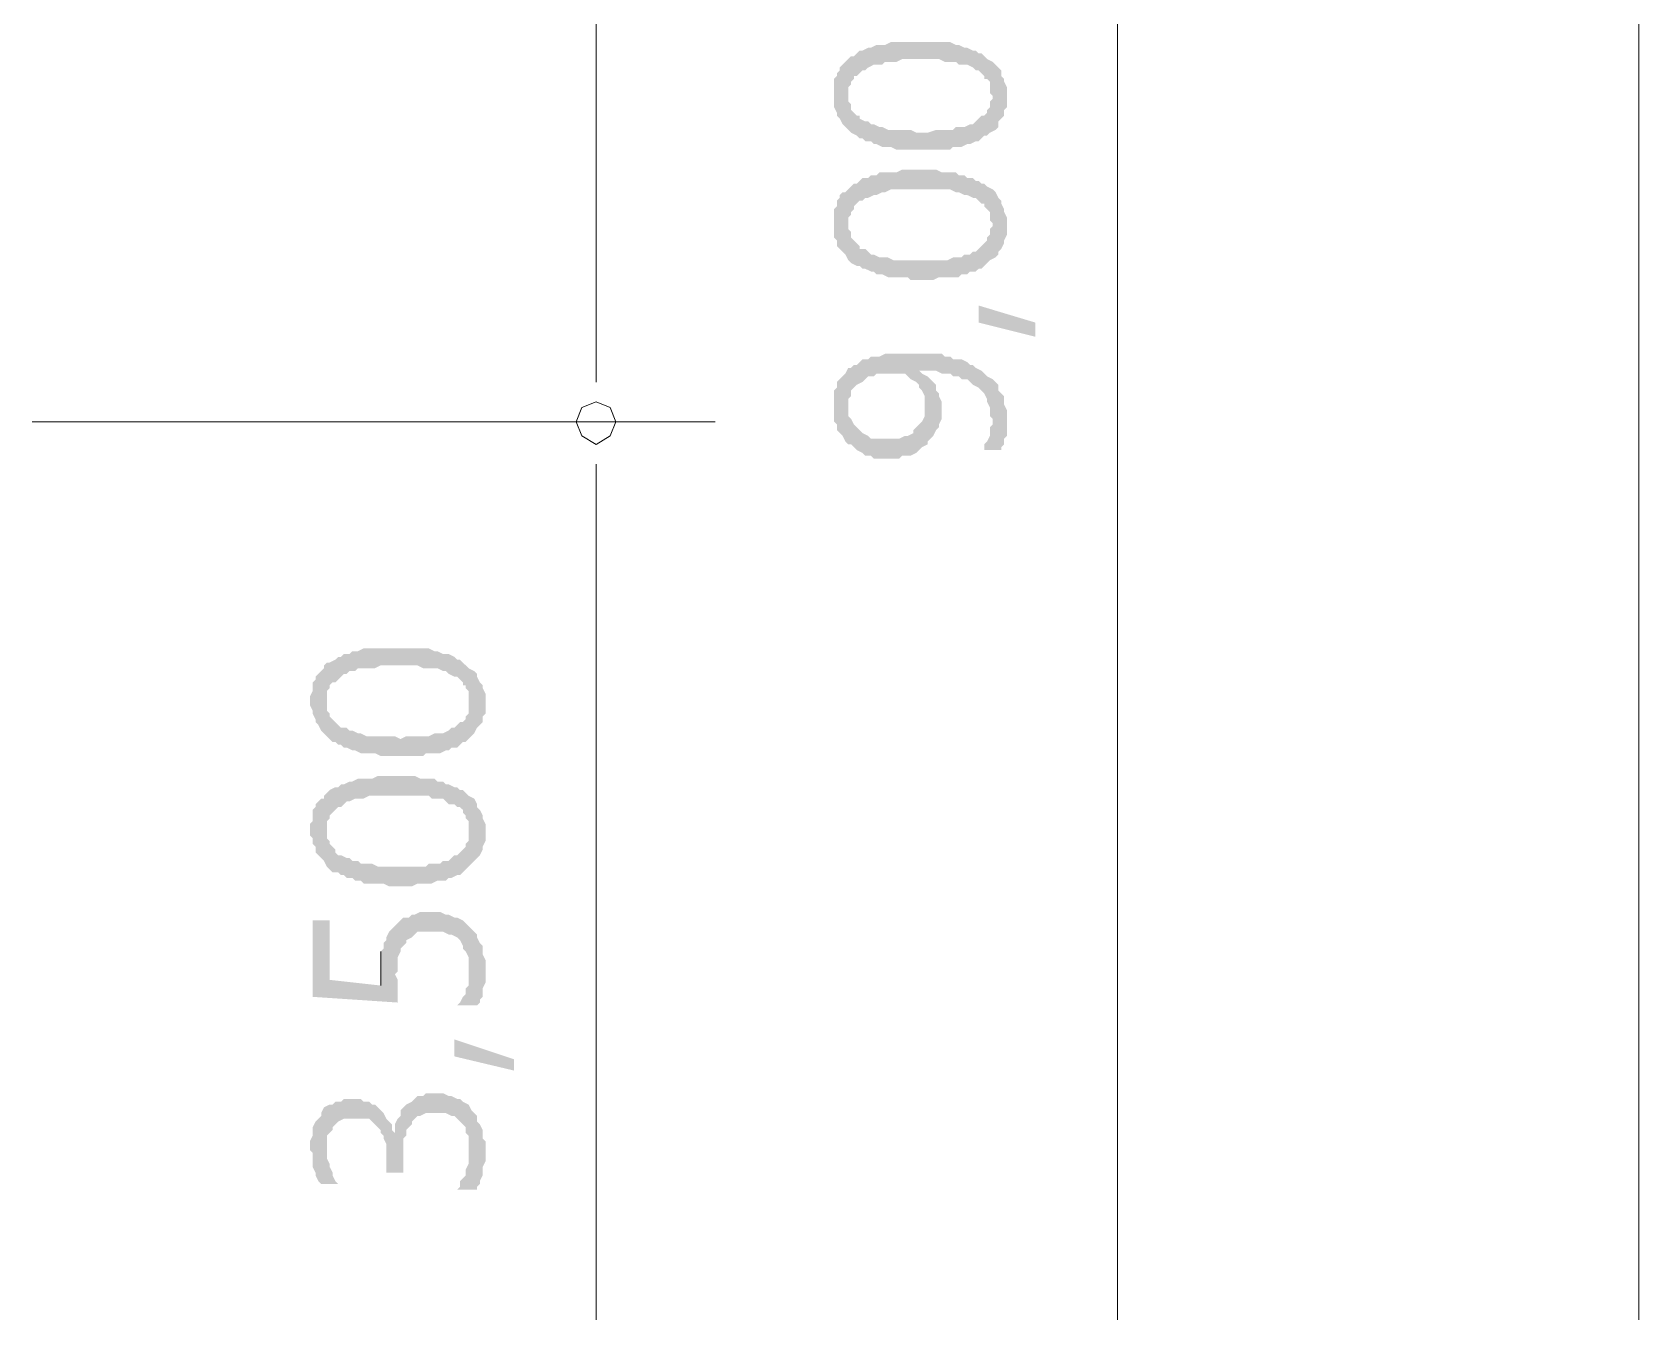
# Model space of a CAD drawing. Header units: millimetres. Extents: x -2246 to 101218, y 0 to 66109.
# Drawn here: x 94768 to 100774, y 16955 to 21769 of the extents above; entities that cross this region are included whole.
import ezdxf

# ---------------------------------------------------------------- set-up
doc = ezdxf.new("R2010")
doc.units = ezdxf.units.MM
doc.layers.add('PDF_솔리드 채우기', color=7, linetype='Continuous')
doc.layers.add('PDF_형상', color=7, linetype='Continuous')

msp = doc.modelspace()

# ---------------------------------------------------------------- hatches: boundary and pattern name
at = {"layer": 'PDF_솔리드 채우기', "transparency": 33554559}
for points in [[(97765.4, 21541.6), (97765.4, 21541.6), (97765.4, 21520.4), (97765.4, 21499.2), (97765.4, 21488.6), (97776, 21467.4), (97776, 21456.8), (97786.5, 21446.2), (97797.1, 21425), (97807.7, 21414.5), (97818.3, 21403.9), (97818.3, 21531), (97818.3, 21541.6), (97818.3, 21552.2), (97818.3, 21562.7), (97828.9, 21573.3), (97828.9, 21583.9), (97839.5, 21594.5), (97839.5, 21605.1), (97850.1, 21605.1), (97860.7, 21615.7), (97871.3, 21626.3), (97881.9, 21626.3), (97892.5, 21636.9), (97913.6, 21647.5), (97924.2, 21647.5), (97945.4, 21647.5), (97956, 21658.1), (97977.2, 21658.1), (97998.4, 21658.1), (98019.6, 21668.7), (98040.8, 21668.7), (98061.9, 21668.7), (98093.7, 21668.7), (98104.3, 21668.7), (98136.1, 21668.7), (98157.3, 21668.7), (98178.4, 21658.1), (98199.6, 21658.1), (98220.8, 21658.1), (98231.4, 21647.5), (98252.6, 21647.5), (98263.2, 21647.5), (98284.4, 21636.9), (98295, 21626.3), (98305.6, 21626.3), (98316.1, 21615.7), (98326.7, 21605.1), (98326.7, 21594.5), (98337.3, 21594.5), (98347.9, 21583.9), (98347.9, 21573.3), (98347.9, 21552.2), (98347.9, 21541.6), (98358.5, 21531), (98358.5, 21658.1), (98337.3, 21668.7), (98326.7, 21679.3), (98316.1, 21689.9), (98305.6, 21689.9), (98295, 21700.4), (98284.4, 21700.4), (98263.2, 21711), (98252.6, 21711), (98231.4, 21721.6), (98220.8, 21721.6), (98199.6, 21732.2), (98178.4, 21732.2), (98167.9, 21732.2), (98146.7, 21732.2), (98125.5, 21732.2), (98104.3, 21732.2), (98083.1, 21732.2), (98083.1, 21732.2), (98061.9, 21732.2), (98040.8, 21732.2), (98019.6, 21732.2), (97998.4, 21732.2), (97977.2, 21732.2), (97956, 21721.6), (97934.8, 21721.6), (97924.2, 21721.6), (97903.1, 21711), (97892.5, 21711), (97871.3, 21700.4), (97860.7, 21700.4), (97850.1, 21689.9), (97839.5, 21679.3), (97828.9, 21679.3), (97818.3, 21668.7), (97807.7, 21658.1), (97797.1, 21647.5), (97786.5, 21636.9), (97786.5, 21626.3), (97776, 21615.7), (97776, 21605.1), (97765.4, 21594.5), (97765.4, 21583.9), (97765.4, 21562.7), (97765.4, 21552.2)], [(97818.3, 21403.9), (97828.9, 21393.3), (97850.1, 21382.7), (97850.1, 21382.7), (97860.7, 21372.1), (97871.3, 21372.1), (97881.9, 21361.5), (97903.1, 21361.5), (97913.6, 21350.9), (97924.2, 21350.9), (97945.4, 21340.3), (97966.6, 21340.3), (97977.2, 21340.3), (97998.4, 21329.7), (98019.6, 21329.7), (98040.8, 21329.7), (98051.3, 21329.7), (98072.5, 21329.7), (98093.7, 21329.7), (98114.9, 21329.7), (98136.1, 21329.7), (98157.3, 21329.7), (98178.4, 21329.7), (98199.6, 21329.7), (98210.2, 21340.3), (98231.4, 21340.3), (98242, 21340.3), (98263.2, 21350.9), (98273.8, 21350.9), (98295, 21361.5), (98305.6, 21361.5), (98316.1, 21372.1), (98326.7, 21382.7), (98337.3, 21382.7), (98347.9, 21393.3), (98369.1, 21403.9), (98379.7, 21414.5), (98379.7, 21435.6), (98390.3, 21446.2), (98400.9, 21456.8), (98400.9, 21478), (98411.5, 21488.6), (98411.5, 21509.8), (98411.5, 21520.4), (98411.5, 21531), (98411.5, 21541.6), (98411.5, 21562.7), (98400.9, 21583.9), (98400.9, 21594.5), (98390.3, 21605.1), (98390.3, 21626.3), (98379.7, 21636.9), (98369.1, 21647.5), (98358.5, 21658.1), (98358.5, 21531), (98358.5, 21520.4), (98347.9, 21509.8), (98347.9, 21499.2), (98347.9, 21488.6), (98337.3, 21478), (98337.3, 21467.4), (98326.7, 21456.8), (98316.1, 21456.8), (98305.6, 21446.2), (98295, 21435.6), (98284.4, 21425), (98273.8, 21425), (98252.6, 21414.5), (98242, 21414.5), (98220.8, 21414.5), (98210.2, 21403.9), (98189, 21403.9), (98167.9, 21403.9), (98146.7, 21403.9), (98114.9, 21393.3), (98093.7, 21393.3), (98072.5, 21393.3), (98051.3, 21403.9), (98030.2, 21403.9), (98009, 21403.9), (97987.8, 21403.9), (97966.6, 21403.9), (97945.4, 21414.5), (97934.8, 21414.5), (97913.6, 21425), (97903.1, 21425), (97892.5, 21435.6), (97881.9, 21435.6), (97860.7, 21446.2), (97860.7, 21456.8), (97850.1, 21456.8), (97839.5, 21467.4), (97828.9, 21478), (97828.9, 21488.6), (97828.9, 21499.2), (97818.3, 21509.8), (97818.3, 21520.4), (97818.3, 21531)], [(97765.4, 21054.3), (97765.4, 21054.3), (97765.4, 21033.1), (97765.4, 21022.5), (97765.4, 21001.4), (97776, 20990.8), (97776, 20969.6), (97786.5, 20959), (97797.1, 20948.4), (97807.7, 20937.8), (97818.3, 20916.6), (97818.3, 21054.3), (97818.3, 21054.3), (97818.3, 21064.9), (97818.3, 21075.5), (97828.9, 21086.1), (97828.9, 21096.7), (97839.5, 21107.3), (97839.5, 21117.9), (97850.1, 21128.5), (97860.7, 21139.1), (97871.3, 21139.1), (97881.9, 21149.7), (97892.5, 21149.7), (97913.6, 21160.2), (97924.2, 21160.2), (97945.4, 21170.8), (97956, 21170.8), (97977.2, 21181.4), (97998.4, 21181.4), (98019.6, 21181.4), (98040.8, 21181.4), (98061.9, 21181.4), (98093.7, 21181.4), (98104.3, 21181.4), (98136.1, 21181.4), (98157.3, 21181.4), (98178.4, 21181.4), (98199.6, 21181.4), (98220.8, 21170.8), (98231.4, 21170.8), (98252.6, 21160.2), (98263.2, 21160.2), (98284.4, 21149.7), (98295, 21149.7), (98305.6, 21139.1), (98316.1, 21128.5), (98326.7, 21128.5), (98326.7, 21117.9), (98337.3, 21107.3), (98347.9, 21096.7), (98347.9, 21086.1), (98347.9, 21075.5), (98347.9, 21064.9), (98358.5, 21054.3), (98358.5, 21181.4), (98337.3, 21192), (98326.7, 21202.6), (98316.1, 21202.6), (98305.6, 21213.2), (98295, 21213.2), (98284.4, 21223.8), (98263.2, 21223.8), (98252.6, 21234.4), (98231.4, 21234.4), (98220.8, 21245), (98199.6, 21245), (98178.4, 21245), (98167.9, 21245), (98146.7, 21255.6), (98125.5, 21255.6), (98104.3, 21255.6), (98083.1, 21255.6), (98083.1, 21255.6), (98061.9, 21255.6), (98040.8, 21255.6), (98019.6, 21255.6), (97998.4, 21245), (97977.2, 21245), (97956, 21245), (97934.8, 21245), (97924.2, 21234.4), (97903.1, 21234.4), (97892.5, 21223.8), (97871.3, 21223.8), (97860.7, 21213.2), (97850.1, 21202.6), (97839.5, 21202.6), (97828.9, 21192), (97818.3, 21181.4), (97807.7, 21170.8), (97797.1, 21170.8), (97786.5, 21160.2), (97786.5, 21149.7), (97776, 21139.1), (97776, 21117.9), (97765.4, 21107.3), (97765.4, 21096.7), (97765.4, 21086.1), (97765.4, 21075.5)], [(97818.3, 20916.6), (97828.9, 20906), (97850.1, 20895.4), (97850.1, 20895.4), (97860.7, 20895.4), (97871.3, 20884.8), (97881.9, 20884.8), (97903.1, 20874.3), (97913.6, 20874.3), (97924.2, 20863.7), (97945.4, 20863.7), (97966.6, 20853.1), (97977.2, 20853.1), (97998.4, 20853.1), (98019.6, 20853.1), (98040.8, 20853.1), (98051.3, 20842.5), (98072.5, 20842.5), (98093.7, 20842.5), (98114.9, 20842.5), (98136.1, 20842.5), (98157.3, 20853.1), (98178.4, 20853.1), (98199.6, 20853.1), (98210.2, 20853.1), (98231.4, 20853.1), (98242, 20863.7), (98263.2, 20863.7), (98273.8, 20874.3), (98295, 20874.3), (98305.6, 20884.8), (98316.1, 20884.8), (98326.7, 20895.4), (98337.3, 20906), (98347.9, 20916.6), (98369.1, 20927.2), (98379.7, 20937.8), (98379.7, 20948.4), (98390.3, 20959), (98400.9, 20980.2), (98400.9, 20990.8), (98411.5, 21012), (98411.5, 21022.5), (98411.5, 21043.7), (98411.5, 21043.7), (98411.5, 21064.9), (98411.5, 21075.5), (98400.9, 21096.7), (98400.9, 21107.3), (98390.3, 21128.5), (98390.3, 21139.1), (98379.7, 21149.7), (98369.1, 21170.8), (98358.5, 21181.4), (98358.5, 21054.3), (98358.5, 21043.7), (98347.9, 21033.1), (98347.9, 21022.5), (98347.9, 21012), (98337.3, 21001.4), (98337.3, 20990.8), (98326.7, 20980.2), (98316.1, 20969.6), (98305.6, 20959), (98295, 20948.4), (98284.4, 20948.4), (98273.8, 20937.8), (98252.6, 20937.8), (98242, 20927.2), (98220.8, 20927.2), (98210.2, 20927.2), (98189, 20916.6), (98167.9, 20916.6), (98146.7, 20916.6), (98114.9, 20916.6), (98093.7, 20916.6), (98072.5, 20916.6), (98051.3, 20916.6), (98030.2, 20916.6), (98009, 20916.6), (97987.8, 20916.6), (97966.6, 20927.2), (97945.4, 20927.2), (97934.8, 20927.2), (97913.6, 20937.8), (97903.1, 20937.8), (97892.5, 20948.4), (97881.9, 20959), (97860.7, 20959), (97860.7, 20969.6), (97850.1, 20980.2), (97839.5, 20990.8), (97828.9, 21001.4), (97828.9, 21012), (97828.9, 21022.5), (97818.3, 21033.1), (97818.3, 21043.7), (97818.3, 21054.3)], [(97765.4, 20376.4), (97765.4, 20365.8), (97765.4, 20344.7), (97765.4, 20334.1), (97765.4, 20312.9), (97776, 20302.3), (97776, 20281.1), (97786.5, 20270.5), (97797.1, 20259.9), (97807.7, 20238.7), (97818.3, 20365.8), (97818.3, 20376.4), (97818.3, 20397.6), (97828.9, 20408.2), (97828.9, 20429.4), (97839.5, 20440), (97850.1, 20450.6), (97871.3, 20461.2), (97871.3, 20461.2), (97881.9, 20471.8), (97892.5, 20482.3), (97913.6, 20482.3), (97924.2, 20492.9), (97945.4, 20492.9), (97966.6, 20492.9), (97987.8, 20492.9), (97998.4, 20492.9), (98009, 20492.9), (98030.2, 20492.9), (98040.8, 20482.3), (98051.3, 20471.8), (98072.5, 20461.2), (98083.1, 20450.6), (98083.1, 20503.5), (98083.1, 20503.5), (98104.3, 20503.5), (98125.5, 20503.5), (98146.7, 20503.5), (98167.9, 20492.9), (98178.4, 20492.9), (98199.6, 20492.9), (98210.2, 20482.3), (98231.4, 20482.3), (98242, 20471.8), (98263.2, 20471.8), (98273.8, 20461.2), (98284.4, 20450.6), (98284.4, 20450.6), (98305.6, 20440), (98316.1, 20429.4), (98326.7, 20418.8), (98337.3, 20397.6), (98337.3, 20387), (98347.9, 20365.8), (98347.9, 20355.2), (98347.9, 20334.1), (98358.5, 20323.5), (98358.5, 20471.8), (98337.3, 20482.3), (98326.7, 20492.9), (98316.1, 20503.5), (98316.1, 20503.5), (98295, 20514.1), (98284.4, 20524.7), (98273.8, 20524.7), (98263.2, 20535.3), (98242, 20545.9), (98231.4, 20545.9), (98210.2, 20545.9), (98199.6, 20556.5), (98178.4, 20556.5), (98167.9, 20567.1), (98146.7, 20567.1), (98125.5, 20567.1), (98104.3, 20567.1), (98093.7, 20567.1), (98072.5, 20567.1), (98051.3, 20567.1), (98030.2, 20567.1), (98009, 20567.1), (97987.8, 20567.1), (97966.6, 20567.1), (97956, 20567.1), (97934.8, 20556.5), (97913.6, 20556.5), (97903.1, 20556.5), (97892.5, 20545.9), (97871.3, 20545.9), (97860.7, 20535.3), (97850.1, 20524.7), (97839.5, 20524.7), (97828.9, 20514.1), (97818.3, 20514.1), (97807.7, 20492.9), (97797.1, 20482.3), (97786.5, 20471.8), (97776, 20461.2), (97776, 20440), (97765.4, 20429.4), (97765.4, 20408.2), (97765.4, 20397.6)], [(98083.1, 20450.6), (98083.1, 20440), (98093.7, 20429.4), (98104.3, 20408.2), (98104.3, 20387), (98104.3, 20376.4), (98114.9, 20228.1), (98114.9, 20238.7), (98125.5, 20249.3), (98136.1, 20259.9), (98146.7, 20281.1), (98157.3, 20291.7), (98157.3, 20302.3), (98167.9, 20323.5), (98167.9, 20344.7), (98167.9, 20355.2), (98167.9, 20365.8), (98167.9, 20387), (98157.3, 20408.2), (98157.3, 20418.8), (98146.7, 20429.4), (98146.7, 20450.6), (98136.1, 20461.2), (98125.5, 20471.8), (98114.9, 20482.3), (98093.7, 20492.9), (98083.1, 20503.5), (98083.1, 20503.5)], [(98326.7, 20207), (98390.3, 20207), (98390.3, 20217.5), (98400.9, 20228.1), (98400.9, 20249.3), (98411.5, 20259.9), (98411.5, 20281.1), (98411.5, 20302.3), (98411.5, 20312.9), (98411.5, 20323.5), (98411.5, 20334.1), (98411.5, 20355.2), (98400.9, 20376.4), (98400.9, 20387), (98400.9, 20408.2), (98390.3, 20418.8), (98379.7, 20429.4), (98379.7, 20450.6), (98369.1, 20461.2), (98358.5, 20471.8), (98358.5, 20323.5), (98358.5, 20302.3), (98347.9, 20291.7), (98347.9, 20270.5), (98347.9, 20259.9), (98337.3, 20238.7), (98326.7, 20228.1)], [(97807.7, 20238.7), (97818.3, 20228.1), (97828.9, 20228.1), (97839.5, 20217.5), (97850.1, 20207), (97871.3, 20196.4), (97881.9, 20185.8), (97903.1, 20185.8), (97913.6, 20175.2), (97934.8, 20175.2), (97956, 20175.2), (97966.6, 20175.2), (97987.8, 20175.2), (98009, 20175.2), (98019.6, 20185.8), (98040.8, 20185.8), (98051.3, 20185.8), (98072.5, 20196.4), (98083.1, 20207), (98093.7, 20217.5), (98114.9, 20228.1), (98104.3, 20376.4), (98104.3, 20365.8), (98104.3, 20344.7), (98104.3, 20334.1), (98093.7, 20312.9), (98083.1, 20302.3), (98072.5, 20291.7), (98061.9, 20281.1), (98061.9, 20270.5), (98040.8, 20259.9), (98030.2, 20259.9), (98009, 20249.3), (97998.4, 20249.3), (97977.2, 20249.3), (97956, 20249.3), (97956, 20249.3), (97934.8, 20249.3), (97913.6, 20249.3), (97903.1, 20249.3), (97892.5, 20259.9), (97871.3, 20270.5), (97860.7, 20281.1), (97860.7, 20281.1), (97850.1, 20291.7), (97839.5, 20302.3), (97828.9, 20323.5), (97818.3, 20334.1), (97818.3, 20355.2), (97818.3, 20365.8)], [(95805.8, 19274.8), (95805.8, 19274.8), (95805.8, 19253.7), (95816.4, 19232.5), (95816.4, 19221.9), (95827, 19200.7), (95827, 19190.1), (95837.6, 19179.5), (95848.2, 19158.3), (95858.8, 19147.7), (95869.4, 19137.1), (95869.4, 19274.8), (95869.4, 19274.8), (95869.4, 19285.4), (95869.4, 19296), (95869.4, 19306.6), (95880, 19317.2), (95880, 19327.8), (95890.6, 19338.4), (95901.1, 19338.4), (95911.7, 19349), (95922.3, 19359.6), (95932.9, 19370.2), (95943.5, 19370.2), (95954.1, 19380.8), (95975.3, 19380.8), (95985.9, 19391.4), (96007.1, 19391.4), (96028.2, 19391.4), (96049.4, 19391.4), (96070.6, 19402), (96091.8, 19402), (96113, 19402), (96144.8, 19402), (96155.4, 19402), (96187.1, 19402), (96208.3, 19402), (96229.5, 19391.4), (96250.7, 19391.4), (96261.3, 19391.4), (96282.5, 19391.4), (96303.6, 19380.8), (96314.2, 19380.8), (96324.8, 19370.2), (96346, 19359.6), (96356.6, 19359.6), (96367.2, 19349), (96377.8, 19338.4), (96377.8, 19327.8), (96388.4, 19327.8), (96388.4, 19317.2), (96399, 19306.6), (96399, 19296), (96399, 19274.8), (96399, 19264.3), (96399, 19391.4), (96388.4, 19402), (96377.8, 19412.5), (96367.2, 19423.1), (96356.6, 19423.1), (96346, 19433.7), (96324.8, 19444.3), (96314.2, 19444.3), (96303.6, 19444.3), (96282.5, 19454.9), (96271.9, 19454.9), (96250.7, 19465.5), (96229.5, 19465.5), (96218.9, 19465.5), (96197.7, 19465.5), (96176.5, 19465.5), (96155.4, 19465.5), (96134.2, 19465.5), (96134.2, 19465.5), (96113, 19465.5), (96081.2, 19465.5), (96060, 19465.5), (96038.8, 19465.5), (96028.2, 19465.5), (96007.1, 19465.5), (95985.9, 19454.9), (95964.7, 19454.9), (95954.1, 19444.3), (95932.9, 19444.3), (95922.3, 19433.7), (95911.7, 19433.7), (95901.1, 19423.1), (95880, 19412.5), (95869.4, 19412.5), (95858.8, 19402), (95858.8, 19391.4), (95848.2, 19380.8), (95837.6, 19370.2), (95827, 19359.6), (95827, 19349), (95816.4, 19338.4), (95816.4, 19327.8), (95816.4, 19317.2), (95816.4, 19306.6), (95805.8, 19285.4)], [(95805.8, 19274.8), (95805.8, 19274.8), (95805.8, 19253.7), (95816.4, 19232.5), (95816.4, 19221.9), (95827, 19200.7), (95827, 19190.1), (95837.6, 19179.5), (95848.2, 19158.3), (95858.8, 19147.7), (95869.4, 19137.1), (95869.4, 19274.8), (95869.4, 19274.8), (95869.4, 19285.4), (95869.4, 19296), (95869.4, 19306.6), (95880, 19317.2), (95880, 19327.8), (95890.6, 19338.4), (95901.1, 19338.4), (95911.7, 19349), (95922.3, 19359.6), (95932.9, 19370.2), (95943.5, 19370.2), (95954.1, 19380.8), (95975.3, 19380.8), (95985.9, 19391.4), (96007.1, 19391.4), (96028.2, 19391.4), (96049.4, 19391.4), (96070.6, 19402), (96091.8, 19402), (96113, 19402), (96144.8, 19402), (96155.4, 19402), (96187.1, 19402), (96208.3, 19402), (96229.5, 19391.4), (96250.7, 19391.4), (96261.3, 19391.4), (96282.5, 19391.4), (96303.6, 19380.8), (96314.2, 19380.8), (96324.8, 19370.2), (96346, 19359.6), (96356.6, 19359.6), (96367.2, 19349), (96377.8, 19338.4), (96377.8, 19327.8), (96388.4, 19327.8), (96388.4, 19317.2), (96399, 19306.6), (96399, 19296), (96399, 19274.8), (96399, 19264.3), (96399, 19391.4), (96388.4, 19402), (96377.8, 19412.5), (96367.2, 19423.1), (96356.6, 19423.1), (96346, 19433.7), (96324.8, 19444.3), (96314.2, 19444.3), (96303.6, 19444.3), (96282.5, 19454.9), (96271.9, 19454.9), (96250.7, 19465.5), (96229.5, 19465.5), (96218.9, 19465.5), (96197.7, 19465.5), (96176.5, 19465.5), (96155.4, 19465.5), (96134.2, 19465.5), (96134.2, 19465.5), (96113, 19465.5), (96081.2, 19465.5), (96060, 19465.5), (96038.8, 19465.5), (96028.2, 19465.5), (96007.1, 19465.5), (95985.9, 19454.9), (95964.7, 19454.9), (95954.1, 19444.3), (95932.9, 19444.3), (95922.3, 19433.7), (95911.7, 19433.7), (95901.1, 19423.1), (95880, 19412.5), (95869.4, 19412.5), (95858.8, 19402), (95858.8, 19391.4), (95848.2, 19380.8), (95837.6, 19370.2), (95827, 19359.6), (95827, 19349), (95816.4, 19338.4), (95816.4, 19327.8), (95816.4, 19317.2), (95816.4, 19306.6), (95805.8, 19285.4)], [(95869.4, 19137.1), (95880, 19126.6), (95890.6, 19116), (95901.1, 19116), (95911.7, 19105.4), (95922.3, 19105.4), (95932.9, 19094.8), (95943.5, 19094.8), (95964.7, 19084.2), (95975.3, 19084.2), (95996.5, 19073.6), (96007.1, 19073.6), (96028.2, 19073.6), (96049.4, 19073.6), (96070.6, 19063), (96081.2, 19063), (96102.4, 19063), (96123.6, 19063), (96144.8, 19063), (96165.9, 19063), (96187.1, 19063), (96208.3, 19063), (96229.5, 19063), (96240.1, 19073.6), (96261.3, 19073.6), (96282.5, 19073.6), (96293, 19073.6), (96314.2, 19084.2), (96324.8, 19084.2), (96335.4, 19094.8), (96356.6, 19094.8), (96367.2, 19105.4), (96377.8, 19116), (96388.4, 19116), (96399, 19126.6), (96409.6, 19137.1), (96420.2, 19147.7), (96430.8, 19168.9), (96441.3, 19179.5), (96451.9, 19190.1), (96451.9, 19211.3), (96462.5, 19221.9), (96462.5, 19243.1), (96462.5, 19264.3), (96462.5, 19264.3), (96462.5, 19274.8), (96462.5, 19296), (96451.9, 19317.2), (96451.9, 19327.8), (96441.3, 19338.4), (96430.8, 19359.6), (96430.8, 19370.2), (96420.2, 19380.8), (96399, 19391.4), (96399, 19264.3), (96399, 19264.3), (96399, 19243.1), (96399, 19232.5), (96399, 19221.9), (96388.4, 19211.3), (96388.4, 19200.7), (96377.8, 19190.1), (96367.2, 19190.1), (96356.6, 19179.5), (96346, 19168.9), (96335.4, 19168.9), (96324.8, 19158.3), (96303.6, 19147.7), (96293, 19147.7), (96271.9, 19147.7), (96250.7, 19137.1), (96240.1, 19137.1), (96218.9, 19137.1), (96197.7, 19137.1), (96165.9, 19137.1), (96144.8, 19126.6), (96123.6, 19137.1), (96102.4, 19137.1), (96081.2, 19137.1), (96060, 19137.1), (96038.8, 19137.1), (96017.7, 19137.1), (95996.5, 19147.7), (95985.9, 19147.7), (95964.7, 19158.3), (95954.1, 19158.3), (95943.5, 19168.9), (95922.3, 19168.9), (95911.7, 19179.5), (95901.1, 19190.1), (95901.1, 19190.1), (95890.6, 19200.7), (95880, 19211.3), (95880, 19221.9), (95869.4, 19232.5), (95869.4, 19243.1), (95869.4, 19253.7), (95869.4, 19274.8)], [(95869.4, 19137.1), (95880, 19126.6), (95890.6, 19116), (95901.1, 19116), (95911.7, 19105.4), (95922.3, 19105.4), (95932.9, 19094.8), (95943.5, 19094.8), (95964.7, 19084.2), (95975.3, 19084.2), (95996.5, 19073.6), (96007.1, 19073.6), (96028.2, 19073.6), (96049.4, 19073.6), (96070.6, 19063), (96081.2, 19063), (96102.4, 19063), (96123.6, 19063), (96144.8, 19063), (96165.9, 19063), (96187.1, 19063), (96208.3, 19063), (96229.5, 19063), (96240.1, 19073.6), (96261.3, 19073.6), (96282.5, 19073.6), (96293, 19073.6), (96314.2, 19084.2), (96324.8, 19084.2), (96335.4, 19094.8), (96356.6, 19094.8), (96367.2, 19105.4), (96377.8, 19116), (96388.4, 19116), (96399, 19126.6), (96409.6, 19137.1), (96420.2, 19147.7), (96430.8, 19168.9), (96441.3, 19179.5), (96451.9, 19190.1), (96451.9, 19211.3), (96462.5, 19221.9), (96462.5, 19243.1), (96462.5, 19264.3), (96462.5, 19264.3), (96462.5, 19274.8), (96462.5, 19296), (96451.9, 19317.2), (96451.9, 19327.8), (96441.3, 19338.4), (96430.8, 19359.6), (96430.8, 19370.2), (96420.2, 19380.8), (96399, 19391.4), (96399, 19264.3), (96399, 19264.3), (96399, 19243.1), (96399, 19232.5), (96399, 19221.9), (96388.4, 19211.3), (96388.4, 19200.7), (96377.8, 19190.1), (96367.2, 19190.1), (96356.6, 19179.5), (96346, 19168.9), (96335.4, 19168.9), (96324.8, 19158.3), (96303.6, 19147.7), (96293, 19147.7), (96271.9, 19147.7), (96250.7, 19137.1), (96240.1, 19137.1), (96218.9, 19137.1), (96197.7, 19137.1), (96165.9, 19137.1), (96144.8, 19126.6), (96123.6, 19137.1), (96102.4, 19137.1), (96081.2, 19137.1), (96060, 19137.1), (96038.8, 19137.1), (96017.7, 19137.1), (95996.5, 19147.7), (95985.9, 19147.7), (95964.7, 19158.3), (95954.1, 19158.3), (95943.5, 19168.9), (95922.3, 19168.9), (95911.7, 19179.5), (95901.1, 19190.1), (95901.1, 19190.1), (95890.6, 19200.7), (95880, 19211.3), (95880, 19221.9), (95869.4, 19232.5), (95869.4, 19243.1), (95869.4, 19253.7), (95869.4, 19274.8)], [(95805.8, 18787.6), (95805.8, 18787.6), (95805.8, 18766.4), (95816.4, 18755.8), (95816.4, 18734.6), (95827, 18724.1), (95827, 18702.9), (95837.6, 18692.3), (95848.2, 18681.7), (95858.8, 18671.1), (95869.4, 18649.9), (95869.4, 18787.6), (95869.4, 18787.6), (95869.4, 18798.2), (95869.4, 18808.8), (95869.4, 18819.4), (95880, 18830), (95880, 18840.6), (95890.6, 18851.2), (95901.1, 18861.8), (95911.7, 18872.3), (95922.3, 18872.3), (95932.9, 18882.9), (95943.5, 18893.5), (95954.1, 18893.5), (95975.3, 18904.1), (95985.9, 18904.1), (96007.1, 18904.1), (96028.2, 18914.7), (96049.4, 18914.7), (96070.6, 18914.7), (96091.8, 18914.7), (96113, 18914.7), (96144.8, 18914.7), (96155.4, 18914.7), (96187.1, 18914.7), (96208.3, 18914.7), (96229.5, 18914.7), (96250.7, 18914.7), (96261.3, 18904.1), (96282.5, 18904.1), (96303.6, 18904.1), (96314.2, 18893.5), (96324.8, 18882.9), (96346, 18882.9), (96356.6, 18872.3), (96367.2, 18872.3), (96377.8, 18861.8), (96377.8, 18851.2), (96388.4, 18840.6), (96388.4, 18830), (96399, 18819.4), (96399, 18808.8), (96399, 18798.2), (96399, 18787.6), (96399, 18914.7), (96388.4, 18925.3), (96377.8, 18935.9), (96367.2, 18935.9), (96356.6, 18946.5), (96346, 18946.5), (96324.8, 18957.1), (96314.2, 18957.1), (96303.6, 18967.7), (96282.5, 18967.7), (96271.9, 18978.3), (96250.7, 18978.3), (96229.5, 18978.3), (96218.9, 18978.3), (96197.7, 18988.9), (96176.5, 18988.9), (96155.4, 18988.9), (96134.2, 18988.9), (96134.2, 18988.9), (96113, 18988.9), (96081.2, 18988.9), (96060, 18988.9), (96038.8, 18978.3), (96028.2, 18978.3), (96007.1, 18978.3), (95985.9, 18978.3), (95964.7, 18967.7), (95954.1, 18967.7), (95932.9, 18957.1), (95922.3, 18957.1), (95911.7, 18946.5), (95901.1, 18946.5), (95880, 18935.9), (95869.4, 18925.3), (95858.8, 18914.7), (95858.8, 18904.1), (95848.2, 18904.1), (95837.6, 18893.5), (95827, 18882.9), (95827, 18872.3), (95816.4, 18861.8), (95816.4, 18840.6), (95816.4, 18830), (95816.4, 18819.4), (95805.8, 18808.8)], [(95805.8, 18787.6), (95805.8, 18787.6), (95805.8, 18766.4), (95816.4, 18755.8), (95816.4, 18734.6), (95827, 18724.1), (95827, 18702.9), (95837.6, 18692.3), (95848.2, 18681.7), (95858.8, 18671.1), (95869.4, 18649.9), (95869.4, 18787.6), (95869.4, 18787.6), (95869.4, 18798.2), (95869.4, 18808.8), (95869.4, 18819.4), (95880, 18830), (95880, 18840.6), (95890.6, 18851.2), (95901.1, 18861.8), (95911.7, 18872.3), (95922.3, 18872.3), (95932.9, 18882.9), (95943.5, 18893.5), (95954.1, 18893.5), (95975.3, 18904.1), (95985.9, 18904.1), (96007.1, 18904.1), (96028.2, 18914.7), (96049.4, 18914.7), (96070.6, 18914.7), (96091.8, 18914.7), (96113, 18914.7), (96144.8, 18914.7), (96155.4, 18914.7), (96187.1, 18914.7), (96208.3, 18914.7), (96229.5, 18914.7), (96250.7, 18914.7), (96261.3, 18904.1), (96282.5, 18904.1), (96303.6, 18904.1), (96314.2, 18893.5), (96324.8, 18882.9), (96346, 18882.9), (96356.6, 18872.3), (96367.2, 18872.3), (96377.8, 18861.8), (96377.8, 18851.2), (96388.4, 18840.6), (96388.4, 18830), (96399, 18819.4), (96399, 18808.8), (96399, 18798.2), (96399, 18787.6), (96399, 18914.7), (96388.4, 18925.3), (96377.8, 18935.9), (96367.2, 18935.9), (96356.6, 18946.5), (96346, 18946.5), (96324.8, 18957.1), (96314.2, 18957.1), (96303.6, 18967.7), (96282.5, 18967.7), (96271.9, 18978.3), (96250.7, 18978.3), (96229.5, 18978.3), (96218.9, 18978.3), (96197.7, 18988.9), (96176.5, 18988.9), (96155.4, 18988.9), (96134.2, 18988.9), (96134.2, 18988.9), (96113, 18988.9), (96081.2, 18988.9), (96060, 18988.9), (96038.8, 18978.3), (96028.2, 18978.3), (96007.1, 18978.3), (95985.9, 18978.3), (95964.7, 18967.7), (95954.1, 18967.7), (95932.9, 18957.1), (95922.3, 18957.1), (95911.7, 18946.5), (95901.1, 18946.5), (95880, 18935.9), (95869.4, 18925.3), (95858.8, 18914.7), (95858.8, 18904.1), (95848.2, 18904.1), (95837.6, 18893.5), (95827, 18882.9), (95827, 18872.3), (95816.4, 18861.8), (95816.4, 18840.6), (95816.4, 18830), (95816.4, 18819.4), (95805.8, 18808.8)], [(95869.4, 18649.9), (95880, 18639.3), (95890.6, 18628.7), (95901.1, 18628.7), (95911.7, 18628.7), (95922.3, 18618.1), (95932.9, 18618.1), (95943.5, 18607.5), (95964.7, 18607.5), (95975.3, 18597), (95996.5, 18597), (96007.1, 18586.4), (96028.2, 18586.4), (96049.4, 18586.4), (96070.6, 18586.4), (96081.2, 18586.4), (96102.4, 18575.8), (96123.6, 18575.8), (96144.8, 18575.8), (96165.9, 18575.8), (96187.1, 18575.8), (96208.3, 18586.4), (96229.5, 18586.4), (96240.1, 18586.4), (96261.3, 18586.4), (96282.5, 18597), (96293, 18597), (96314.2, 18597), (96324.8, 18607.5), (96335.4, 18607.5), (96356.6, 18618.1), (96367.2, 18618.1), (96377.8, 18628.7), (96388.4, 18639.3), (96399, 18649.9), (96409.6, 18660.5), (96420.2, 18671.1), (96430.8, 18681.7), (96441.3, 18692.3), (96451.9, 18713.5), (96451.9, 18724.1), (96462.5, 18745.2), (96462.5, 18755.8), (96462.5, 18777), (96462.5, 18777), (96462.5, 18798.2), (96462.5, 18808.8), (96451.9, 18830), (96451.9, 18840.6), (96441.3, 18861.8), (96430.8, 18872.3), (96430.8, 18882.9), (96420.2, 18904.1), (96399, 18914.7), (96399, 18787.6), (96399, 18777), (96399, 18766.4), (96399, 18755.8), (96399, 18745.2), (96388.4, 18734.6), (96388.4, 18724.1), (96377.8, 18713.5), (96367.2, 18702.9), (96356.6, 18692.3), (96346, 18692.3), (96335.4, 18681.7), (96324.8, 18671.1), (96303.6, 18671.1), (96293, 18660.5), (96271.9, 18660.5), (96250.7, 18660.5), (96240.1, 18649.9), (96218.9, 18649.9), (96197.7, 18649.9), (96165.9, 18649.9), (96144.8, 18649.9), (96123.6, 18649.9), (96102.4, 18649.9), (96081.2, 18649.9), (96060, 18649.9), (96038.8, 18660.5), (96017.7, 18660.5), (95996.5, 18660.5), (95985.9, 18671.1), (95964.7, 18671.1), (95954.1, 18681.7), (95943.5, 18681.7), (95922.3, 18692.3), (95911.7, 18692.3), (95901.1, 18702.9), (95901.1, 18713.5), (95890.6, 18724.1), (95880, 18734.6), (95880, 18745.2), (95869.4, 18755.8), (95869.4, 18766.4), (95869.4, 18777), (95869.4, 18787.6)], [(95869.4, 18649.9), (95880, 18639.3), (95890.6, 18628.7), (95901.1, 18628.7), (95911.7, 18628.7), (95922.3, 18618.1), (95932.9, 18618.1), (95943.5, 18607.5), (95964.7, 18607.5), (95975.3, 18597), (95996.5, 18597), (96007.1, 18586.4), (96028.2, 18586.4), (96049.4, 18586.4), (96070.6, 18586.4), (96081.2, 18586.4), (96102.4, 18575.8), (96123.6, 18575.8), (96144.8, 18575.8), (96165.9, 18575.8), (96187.1, 18575.8), (96208.3, 18586.4), (96229.5, 18586.4), (96240.1, 18586.4), (96261.3, 18586.4), (96282.5, 18597), (96293, 18597), (96314.2, 18597), (96324.8, 18607.5), (96335.4, 18607.5), (96356.6, 18618.1), (96367.2, 18618.1), (96377.8, 18628.7), (96388.4, 18639.3), (96399, 18649.9), (96409.6, 18660.5), (96420.2, 18671.1), (96430.8, 18681.7), (96441.3, 18692.3), (96451.9, 18713.5), (96451.9, 18724.1), (96462.5, 18745.2), (96462.5, 18755.8), (96462.5, 18777), (96462.5, 18777), (96462.5, 18798.2), (96462.5, 18808.8), (96451.9, 18830), (96451.9, 18840.6), (96441.3, 18861.8), (96430.8, 18872.3), (96430.8, 18882.9), (96420.2, 18904.1), (96399, 18914.7), (96399, 18787.6), (96399, 18777), (96399, 18766.4), (96399, 18755.8), (96399, 18745.2), (96388.4, 18734.6), (96388.4, 18724.1), (96377.8, 18713.5), (96367.2, 18702.9), (96356.6, 18692.3), (96346, 18692.3), (96335.4, 18681.7), (96324.8, 18671.1), (96303.6, 18671.1), (96293, 18660.5), (96271.9, 18660.5), (96250.7, 18660.5), (96240.1, 18649.9), (96218.9, 18649.9), (96197.7, 18649.9), (96165.9, 18649.9), (96144.8, 18649.9), (96123.6, 18649.9), (96102.4, 18649.9), (96081.2, 18649.9), (96060, 18649.9), (96038.8, 18660.5), (96017.7, 18660.5), (95996.5, 18660.5), (95985.9, 18671.1), (95964.7, 18671.1), (95954.1, 18681.7), (95943.5, 18681.7), (95922.3, 18692.3), (95911.7, 18692.3), (95901.1, 18702.9), (95901.1, 18713.5), (95890.6, 18724.1), (95880, 18734.6), (95880, 18745.2), (95869.4, 18755.8), (95869.4, 18766.4), (95869.4, 18777), (95869.4, 18787.6)], [(95816.4, 18448.7), (95816.4, 18162.7), (96134.2, 18141.5), (96134.2, 18141.5), (96134.2, 18162.7), (96134.2, 18173.3), (96134.2, 18194.5), (96134.2, 18215.6), (96134.2, 18226.2), (96123.6, 18247.4), (96123.6, 18427.5), (96113, 18416.9), (96102.4, 18406.3), (96091.8, 18385.1), (96091.8, 18374.5), (96081.2, 18363.9), (96081.2, 18342.7), (96070.6, 18332.1), (96070.6, 18205), (95880, 18226.2), (95880, 18448.7)], [(95816.4, 18448.7), (95816.4, 18162.7), (96134.2, 18141.5), (96134.2, 18141.5), (96134.2, 18162.7), (96134.2, 18173.3), (96134.2, 18194.5), (96134.2, 18215.6), (96134.2, 18226.2), (96123.6, 18247.4), (96123.6, 18427.5), (96113, 18416.9), (96102.4, 18406.3), (96091.8, 18385.1), (96091.8, 18374.5), (96081.2, 18363.9), (96081.2, 18342.7), (96070.6, 18332.1), (96070.6, 18205), (95880, 18226.2), (95880, 18448.7)], [(96123.6, 18427.5), (96123.6, 18247.4), (96134.2, 18258), (96134.2, 18279.2), (96134.2, 18300.4), (96134.2, 18311), (96144.8, 18332.1), (96144.8, 18342.7), (96155.4, 18353.3), (96165.9, 18363.9), (96165.9, 18374.5), (96187.1, 18385.1), (96197.7, 18395.7), (96208.3, 18406.3), (96229.5, 18406.3), (96240.1, 18406.3), (96261.3, 18406.3), (96271.9, 18406.3), (96293, 18406.3), (96303.6, 18406.3), (96324.8, 18395.7), (96335.4, 18395.7), (96356.6, 18385.1), (96367.2, 18374.5), (96377.8, 18353.3), (96377.8, 18342.7), (96388.4, 18332.1), (96399, 18311), (96399, 18300.4), (96399, 18279.2), (96399, 18258), (96409.6, 18416.9), (96399, 18427.5), (96388.4, 18438.1), (96377.8, 18448.7), (96356.6, 18459.3), (96346, 18459.3), (96324.8, 18469.8), (96314.2, 18469.8), (96293, 18480.4), (96271.9, 18480.4), (96261.3, 18480.4), (96261.3, 18480.4), (96240.1, 18480.4), (96218.9, 18480.4), (96197.7, 18469.8), (96187.1, 18469.8), (96176.5, 18459.3), (96155.4, 18459.3), (96144.8, 18448.7), (96134.2, 18438.1)], [(96123.6, 18427.5), (96123.6, 18247.4), (96134.2, 18258), (96134.2, 18279.2), (96134.2, 18300.4), (96134.2, 18311), (96144.8, 18332.1), (96144.8, 18342.7), (96155.4, 18353.3), (96165.9, 18363.9), (96165.9, 18374.5), (96187.1, 18385.1), (96197.7, 18395.7), (96208.3, 18406.3), (96229.5, 18406.3), (96240.1, 18406.3), (96261.3, 18406.3), (96271.9, 18406.3), (96293, 18406.3), (96303.6, 18406.3), (96324.8, 18395.7), (96335.4, 18395.7), (96356.6, 18385.1), (96367.2, 18374.5), (96377.8, 18353.3), (96377.8, 18342.7), (96388.4, 18332.1), (96399, 18311), (96399, 18300.4), (96399, 18279.2), (96399, 18258), (96409.6, 18416.9), (96399, 18427.5), (96388.4, 18438.1), (96377.8, 18448.7), (96356.6, 18459.3), (96346, 18459.3), (96324.8, 18469.8), (96314.2, 18469.8), (96293, 18480.4), (96271.9, 18480.4), (96261.3, 18480.4), (96261.3, 18480.4), (96240.1, 18480.4), (96218.9, 18480.4), (96197.7, 18469.8), (96187.1, 18469.8), (96176.5, 18459.3), (96155.4, 18459.3), (96144.8, 18448.7), (96134.2, 18438.1)], [(96356.6, 18130.9), (96430.8, 18130.9), (96441.3, 18141.5), (96441.3, 18152.1), (96451.9, 18162.7), (96451.9, 18183.9), (96451.9, 18194.5), (96462.5, 18215.6), (96462.5, 18236.8), (96462.5, 18258), (96462.5, 18258), (96462.5, 18279.2), (96462.5, 18300.4), (96451.9, 18321.6), (96451.9, 18332.1), (96451.9, 18353.3), (96441.3, 18363.9), (96430.8, 18385.1), (96430.8, 18395.7), (96420.2, 18406.3), (96409.6, 18416.9), (96399, 18258), (96399, 18258), (96399, 18247.4), (96399, 18226.2), (96399, 18205), (96388.4, 18194.5), (96388.4, 18173.3), (96377.8, 18162.7), (96367.2, 18141.5)], [(96356.6, 18130.9), (96430.8, 18130.9), (96441.3, 18141.5), (96441.3, 18152.1), (96451.9, 18162.7), (96451.9, 18183.9), (96451.9, 18194.5), (96462.5, 18215.6), (96462.5, 18236.8), (96462.5, 18258), (96462.5, 18258), (96462.5, 18279.2), (96462.5, 18300.4), (96451.9, 18321.6), (96451.9, 18332.1), (96451.9, 18353.3), (96441.3, 18363.9), (96430.8, 18385.1), (96430.8, 18395.7), (96420.2, 18406.3), (96409.6, 18416.9), (96399, 18258), (96399, 18258), (96399, 18247.4), (96399, 18226.2), (96399, 18205), (96388.4, 18194.5), (96388.4, 18173.3), (96377.8, 18162.7), (96367.2, 18141.5)], [(95858.8, 17749.6), (95869.4, 17590.7), (95869.4, 17611.9), (95869.4, 17622.5), (95869.4, 17643.7), (95880, 17654.3), (95890.6, 17664.8), (95890.6, 17675.4), (95901.1, 17686), (95911.7, 17696.6), (95932.9, 17707.2), (95943.5, 17707.2), (95964.7, 17707.2), (95975.3, 17707.2), (95985.9, 17707.2), (95996.5, 17707.2), (96007.1, 17707.2), (96028.2, 17707.2), (96038.8, 17696.6), (96049.4, 17686), (96060, 17675.4), (96070.6, 17664.8), (96070.6, 17654.3), (96081.2, 17643.7), (96081.2, 17633.1), (96091.8, 17611.9), (96091.8, 17590.7), (96091.8, 17569.5), (96091.8, 17548.3), (96091.8, 17506), (96155.4, 17506), (96155.4, 17558.9), (96155.4, 17569.5), (96155.4, 17590.7), (96155.4, 17611.9), (96155.4, 17633.1), (96165.9, 17643.7), (96165.9, 17664.8), (96176.5, 17675.4), (96187.1, 17686), (96187.1, 17696.6), (96197.7, 17707.2), (96208.3, 17717.8), (96218.9, 17717.8), (96240.1, 17728.4), (96250.7, 17728.4), (96261.3, 17728.4), (96282.5, 17728.4), (96282.5, 17728.4), (96303.6, 17728.4), (96314.2, 17728.4), (96335.4, 17717.8), (96346, 17717.8), (96356.6, 17707.2), (96367.2, 17696.6), (96377.8, 17686), (96388.4, 17675.4), (96388.4, 17654.3), (96399, 17643.7), (96399, 17622.5), (96399, 17601.3), (96399, 17590.7), (96409.6, 17739), (96399, 17760.2), (96377.8, 17770.8), (96367.2, 17781.4), (96356.6, 17781.4), (96335.4, 17791.9), (96324.8, 17791.9), (96303.6, 17802.5), (96293, 17802.5), (96271.9, 17802.5), (96261.3, 17802.5), (96240.1, 17802.5), (96229.5, 17791.9), (96208.3, 17791.9), (96197.7, 17781.4), (96187.1, 17770.8), (96165.9, 17760.2), (96165.9, 17760.2), (96155.4, 17749.6), (96144.8, 17739), (96144.8, 17717.8), (96134.2, 17707.2), (96123.6, 17686), (96123.6, 17675.4), (96123.6, 17654.3), (96123.6, 17654.3), (96113, 17664.8), (96113, 17686), (96102.4, 17696.6), (96091.8, 17707.2), (96081.2, 17728.4), (96070.6, 17739), (96060, 17749.6), (96049.4, 17760.2), (96038.8, 17760.2), (96028.2, 17770.8), (96007.1, 17770.8), (95996.5, 17781.4), (95975.3, 17781.4), (95964.7, 17781.4), (95954.1, 17781.4), (95932.9, 17781.4), (95922.3, 17770.8), (95901.1, 17770.8), (95890.6, 17760.2), (95880, 17760.2)], [(95858.8, 17749.6), (95869.4, 17590.7), (95869.4, 17611.9), (95869.4, 17622.5), (95869.4, 17643.7), (95880, 17654.3), (95890.6, 17664.8), (95890.6, 17675.4), (95901.1, 17686), (95911.7, 17696.6), (95932.9, 17707.2), (95943.5, 17707.2), (95964.7, 17707.2), (95975.3, 17707.2), (95985.9, 17707.2), (95996.5, 17707.2), (96007.1, 17707.2), (96028.2, 17707.2), (96038.8, 17696.6), (96049.4, 17686), (96060, 17675.4), (96070.6, 17664.8), (96070.6, 17654.3), (96081.2, 17643.7), (96081.2, 17633.1), (96091.8, 17611.9), (96091.8, 17590.7), (96091.8, 17569.5), (96091.8, 17548.3), (96091.8, 17506), (96155.4, 17506), (96155.4, 17558.9), (96155.4, 17569.5), (96155.4, 17590.7), (96155.4, 17611.9), (96155.4, 17633.1), (96165.9, 17643.7), (96165.9, 17664.8), (96176.5, 17675.4), (96187.1, 17686), (96187.1, 17696.6), (96197.7, 17707.2), (96208.3, 17717.8), (96218.9, 17717.8), (96240.1, 17728.4), (96250.7, 17728.4), (96261.3, 17728.4), (96282.5, 17728.4), (96282.5, 17728.4), (96303.6, 17728.4), (96314.2, 17728.4), (96335.4, 17717.8), (96346, 17717.8), (96356.6, 17707.2), (96367.2, 17696.6), (96377.8, 17686), (96388.4, 17675.4), (96388.4, 17654.3), (96399, 17643.7), (96399, 17622.5), (96399, 17601.3), (96399, 17590.7), (96409.6, 17739), (96399, 17760.2), (96377.8, 17770.8), (96367.2, 17781.4), (96356.6, 17781.4), (96335.4, 17791.9), (96324.8, 17791.9), (96303.6, 17802.5), (96293, 17802.5), (96271.9, 17802.5), (96261.3, 17802.5), (96240.1, 17802.5), (96229.5, 17791.9), (96208.3, 17791.9), (96197.7, 17781.4), (96187.1, 17770.8), (96165.9, 17760.2), (96165.9, 17760.2), (96155.4, 17749.6), (96144.8, 17739), (96144.8, 17717.8), (96134.2, 17707.2), (96123.6, 17686), (96123.6, 17675.4), (96123.6, 17654.3), (96123.6, 17654.3), (96113, 17664.8), (96113, 17686), (96102.4, 17696.6), (96091.8, 17707.2), (96081.2, 17728.4), (96070.6, 17739), (96060, 17749.6), (96049.4, 17760.2), (96038.8, 17760.2), (96028.2, 17770.8), (96007.1, 17770.8), (95996.5, 17781.4), (95975.3, 17781.4), (95964.7, 17781.4), (95954.1, 17781.4), (95932.9, 17781.4), (95922.3, 17770.8), (95901.1, 17770.8), (95890.6, 17760.2), (95880, 17760.2)], [(95805.8, 17611.9), (95805.8, 17590.7), (95816.4, 17580.1), (95816.4, 17558.9), (95816.4, 17537.7), (95816.4, 17527.1), (95827, 17506), (95827, 17495.4), (95837.6, 17474.2), (95848.2, 17463.6), (95911.7, 17463.6), (95901.1, 17474.2), (95890.6, 17495.4), (95890.6, 17506), (95880, 17527.1), (95880, 17537.7), (95869.4, 17558.9), (95869.4, 17569.5), (95869.4, 17590.7), (95858.8, 17749.6), (95848.2, 17728.4), (95848.2, 17717.8), (95837.6, 17707.2), (95827, 17696.6), (95816.4, 17675.4), (95816.4, 17664.8), (95816.4, 17643.7), (95805.8, 17622.5)], [(95805.8, 17611.9), (95805.8, 17590.7), (95816.4, 17580.1), (95816.4, 17558.9), (95816.4, 17537.7), (95816.4, 17527.1), (95827, 17506), (95827, 17495.4), (95837.6, 17474.2), (95848.2, 17463.6), (95911.7, 17463.6), (95901.1, 17474.2), (95890.6, 17495.4), (95890.6, 17506), (95880, 17527.1), (95880, 17537.7), (95869.4, 17558.9), (95869.4, 17569.5), (95869.4, 17590.7), (95858.8, 17749.6), (95848.2, 17728.4), (95848.2, 17717.8), (95837.6, 17707.2), (95827, 17696.6), (95816.4, 17675.4), (95816.4, 17664.8), (95816.4, 17643.7), (95805.8, 17622.5)], [(96356.6, 17442.4), (96430.8, 17442.4), (96430.8, 17453), (96441.3, 17463.6), (96441.3, 17474.2), (96451.9, 17495.4), (96451.9, 17506), (96451.9, 17527.1), (96462.5, 17548.3), (96462.5, 17558.9), (96462.5, 17580.1), (96462.5, 17601.3), (96462.5, 17622.5), (96451.9, 17633.1), (96451.9, 17654.3), (96451.9, 17664.8), (96441.3, 17686), (96430.8, 17696.6), (96430.8, 17717.8), (96420.2, 17728.4), (96409.6, 17739), (96409.6, 17739), (96399, 17590.7), (96399, 17580.1), (96399, 17569.5), (96399, 17548.3), (96399, 17537.7), (96388.4, 17516.6), (96388.4, 17495.4), (96377.8, 17484.8), (96367.2, 17474.2), (96367.2, 17453)], [(96356.6, 17442.4), (96430.8, 17442.4), (96430.8, 17453), (96441.3, 17463.6), (96441.3, 17474.2), (96451.9, 17495.4), (96451.9, 17506), (96451.9, 17527.1), (96462.5, 17548.3), (96462.5, 17558.9), (96462.5, 17580.1), (96462.5, 17601.3), (96462.5, 17622.5), (96451.9, 17633.1), (96451.9, 17654.3), (96451.9, 17664.8), (96441.3, 17686), (96430.8, 17696.6), (96430.8, 17717.8), (96420.2, 17728.4), (96409.6, 17739), (96409.6, 17739), (96399, 17590.7), (96399, 17580.1), (96399, 17569.5), (96399, 17548.3), (96399, 17537.7), (96388.4, 17516.6), (96388.4, 17495.4), (96377.8, 17484.8), (96367.2, 17474.2), (96367.2, 17453)]]:
    msp.add_hatch(color=256, dxfattribs=at).paths.add_polyline_path(points)

# ---------------------------------------------------------------- linework, layer by layer
at = {"layer": 'PDF_솔리드 채우기', "lineweight": 5, "transparency": 33554559}
for points in [[(98305.6, 20747.2), (98517.4, 20683.6), (98305.6, 20683.6), (98517.4, 20630.6)], [(96346, 18003.8), (96568.4, 17929.6), (96346, 17940.2), (96568.4, 17887.3)], [(96346, 18003.8), (96568.4, 17929.6), (96346, 17940.2), (96568.4, 17887.3)]]:
    msp.add_solid(points, dxfattribs=at)
at = {"layer": 'PDF_형상', "lineweight": 5}
for points in [[(100773.5, 16955.2), (100773.5, 17103.5), (100773.5, 48911.6), (100773.5, 48615)], [(98824.6, 16955.2), (98824.6, 17103.5), (98824.6, 25513.6), (98824.6, 25661.9)]]:
    msp.add_lwpolyline(points, dxfattribs=at)
for points in [[(96875.6, 25206.4), (96875.6, 25513.6), (96875.6, 20609.5), (96875.6, 25513.6)], [(96875.6, 20609.5), (96875.6, 20461.2)], [(96875.6, 20387), (96822.7, 20365.8), (96801.5, 20312.9), (96822.7, 20259.9), (96875.6, 20228.1), (96928.6, 20259.9), (96949.8, 20312.9), (96928.6, 20365.8)], [(96875.6, 20228.1), (96928.6, 20259.9), (96949.8, 20312.9), (96928.6, 20365.8), (96875.6, 20387), (96822.7, 20365.8), (96801.5, 20312.9), (96822.7, 20259.9)], [(96875.6, 20387), (96822.7, 20365.8), (96801.5, 20312.9), (96822.7, 20259.9), (96875.6, 20228.1), (96928.6, 20259.9), (96949.8, 20312.9), (96928.6, 20365.8)], [(96875.6, 20228.1), (96928.6, 20259.9), (96949.8, 20312.9), (96928.6, 20365.8), (96875.6, 20387), (96822.7, 20365.8), (96801.5, 20312.9), (96822.7, 20259.9)], [(97320.5, 20312.9), (94767.8, 20312.9)], [(97320.5, 20312.9), (94767.8, 20312.9)], [(96875.6, 20005.7), (96875.6, 20154)], [(96875.6, 20005.7), (96875.6, 17103.5)], [(96070.6, 18268.6), (96070.6, 18258), (96070.6, 18247.4), (96070.6, 18226.2), (96070.6, 18205), (96070.6, 18332.1), (96070.6, 18311), (96070.6, 18289.8)], [(96070.6, 18268.6), (96070.6, 18258), (96070.6, 18247.4), (96070.6, 18226.2), (96070.6, 18205), (96070.6, 18332.1), (96070.6, 18311), (96070.6, 18289.8)], [(96875.6, 17103.5), (96875.6, 16955.2)]]:
    msp.add_lwpolyline(points, close=True, dxfattribs=at)

doc.saveas('drawing.dxf')
